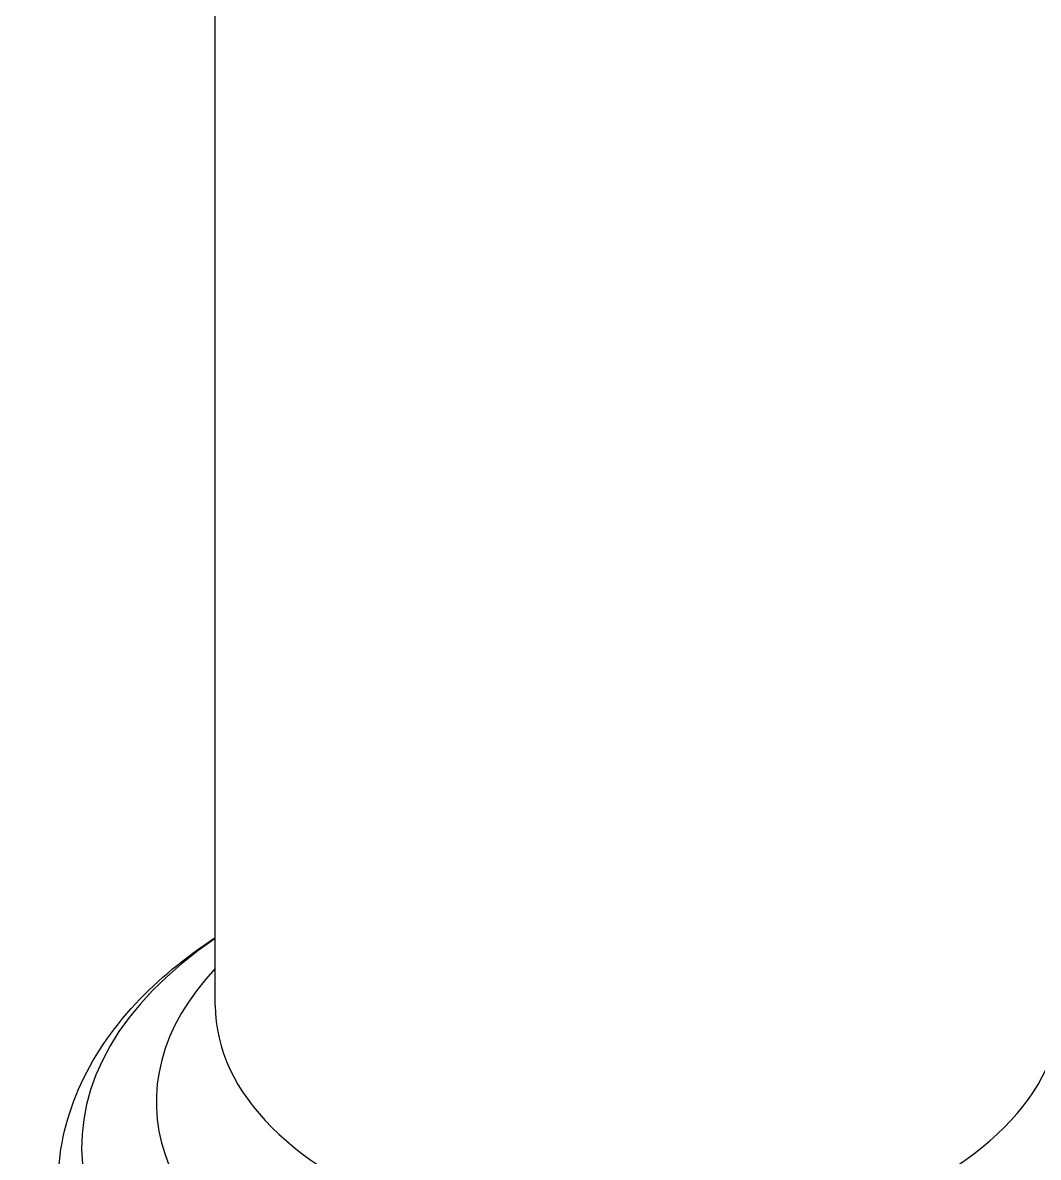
# Model space of a CAD drawing. Header units: millimetres. Extents: x 0 to 4378, y 0 to 2376.
# Drawn here: x 2541.2 to 2644.5, y 1229.9 to 1345.3 of the extents above; entities that cross this region are included whole.
import ezdxf

# ---------------------------------------------------------------- set-up
doc = ezdxf.new("R2010")
doc.units = ezdxf.units.MM
doc.header["$LTSCALE"] = 0.2
doc.layers.add('01_Object Line', color=4, linetype='Continuous')

# ---------------------------------------------------------------- blocks, each defined once
blk = doc.blocks.new('Blk$A32R2-0W24N')
blk.add_line((-147.93, 211.32), (-147.93, 383.71))
for centre, major_axis, start_param, end_param in [((-104.93, 196.87), (-56.6, 0), 5.575267, 10.132696), ((-104.93, 201.52), (49, 0), 2.641527, 6.783251), ((-104.93, 211.32), (-43, 0), 0, 3.141593)]:
    blk.add_ellipse(centre, major_axis=major_axis, ratio=0.57735, start_param=start_param, end_param=end_param)
blk.add_open_spline([(-163.93, 192.95), (-163.93, 196.31), (-163.2, 199.67), (-160.47, 205.94), (-158.49, 208.86), (-153.73, 213.98), (-151, 216.23), (-147.93, 218.23)], degree=3, knots=[3.9269908, 3.9269908, 3.9269908, 3.9269908, 4.1731827, 4.1731827, 4.4193746, 4.4193746, 4.6506401, 4.6506401, 4.6506401, 4.6506401])

msp = doc.modelspace()

# ---------------------------------------------------------------- block references
at = {"layer": '01_Object Line'}
msp.add_blockref('Blk$A32R2-0W24N', (2708.753, 1034.021), dxfattribs=at)

doc.saveas('drawing.dxf')
